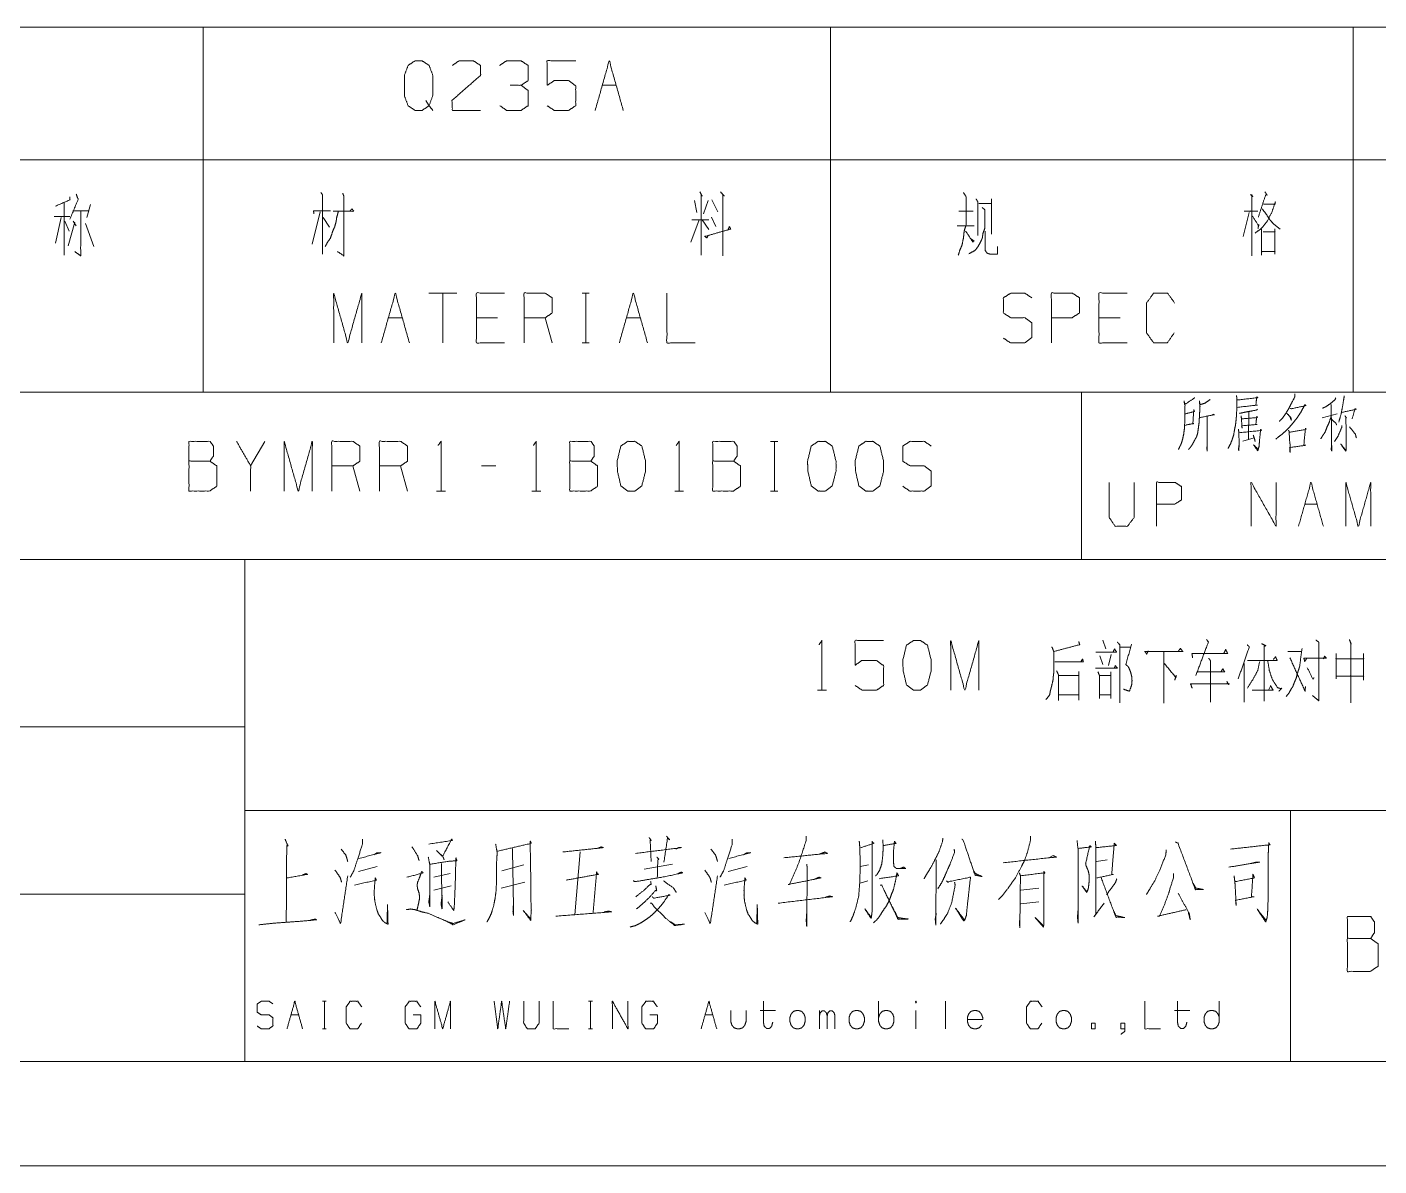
# Model space of a CAD drawing. Header units: millimetres. Extents: x 0 to 210, y 0 to 297.
# Drawn here: x 64.6 to 129.2, y 0 to 54.5 of the extents above; entities that cross this region are included whole.
import ezdxf

# ---------------------------------------------------------------- set-up
doc = ezdxf.new("R2010")
doc.units = ezdxf.units.MM
doc.layers.add('101', color=7, linetype='Continuous', true_color=0xffffff)

msp = doc.modelspace()

# ---------------------------------------------------------------- linework, layer by layer
at = {"layer": '101', "color": 72, "linetype": 'Continuous', "lineweight": 18}
for p, q in [((33, 54.463), (73, 54.463)), ((73, 54.463), (73, 48.113)), ((73, 54.463), (103, 54.463)), ((103, 54.463), (103, 48.113)), ((103, 54.463), (128, 54.463)), ((128, 54.463), (128, 48.113)), ((128, 54.463), (158, 54.463)), ((92.087, 51.675), (92.759, 51.675)), ((33, 48.113), (73, 48.113)), ((73, 48.113), (103, 48.113)), ((73, 48.113), (73, 37)), ((103, 48.113), (128, 48.113)), ((103, 48.113), (103, 37)), ((128, 48.113), (158, 48.113)), ((128, 48.113), (128, 37)), ((66.355, 46.075), (66.355, 43.55)), ((67.627, 45.975), (67.45, 45.35)), ((96.495, 46.175), (96.618, 45.6)), ((97.149, 46.175), (96.936, 45.525)), ((97.325, 46.2), (97.608, 45.625)), ((110.102, 46.025), (110.703, 46.025)), ((110.703, 46.25), (110.703, 44.55)), ((65.877, 45.4), (66.637, 45.4)), ((66.213, 45.35), (65.948, 44.125)), ((66.779, 45.675), (67.556, 45.675)), ((78.601, 45.625), (78.212, 44.075)), ((78.742, 45.35), (79.043, 44.9)), ((96.724, 45.25), (96.318, 44.175)), ((96.371, 45.25), (97.184, 45.25)), ((96.866, 45.25), (97.184, 44.775)), ((97.308, 45.375), (97.52, 44.925)), ((109.147, 45.65), (109.819, 45.65)), ((123.018, 45.6), (122.735, 44.45)), ((66.39, 45.175), (66.602, 44.7)), ((66.867, 45.125), (66.549, 44)), ((66.796, 45.175), (66.938, 44.95)), ((67.38, 45.075), (67.786, 43.975)), ((109.059, 44.95), (109.872, 44.95)), ((85.143, 41.737), (83.8, 41.737)), ((84.472, 41.737), (84.472, 39.362)), ((91.124, 41.737), (91.46, 41.737)), ((91.301, 41.737), (91.301, 39.362)), ((81.859, 40.563), (82.531, 40.563)), ((87.084, 40.563), (86.076, 40.563)), ((89.696, 39.362), (89.36, 40.563)), ((93.242, 40.563), (93.913, 40.563)), ((116.847, 40.563), (115.839, 40.563)), ((91.124, 39.362), (91.46, 39.362)), ((33, 37), (73, 37)), ((73, 37), (103, 37)), ((103, 37), (128, 37)), ((128, 37), (158, 37)), ((123.012, 36.054), (122.996, 34.751)), ((126.507, 35.767), (127.226, 35.966)), ((75.948, 34.651), (75.276, 33.476)), ((100.141, 34.651), (100.477, 34.651)), ((100.318, 34.651), (100.318, 32.276)), ((122.715, 34.663), (123.262, 34.818)), ((80.501, 32.276), (80.165, 33.476)), ((82.778, 32.276), (82.442, 33.476)), ((86.995, 33.476), (86.323, 33.476)), ((84.17, 32.276), (84.594, 32.276)), ((88.723, 32.276), (89.147, 32.276)), ((95.553, 32.276), (95.977, 32.276)), ((100.141, 32.276), (100.477, 32.276)), ((125.679, 31.649), (126.273, 31.649)), ((116.023, 25.15), (116.165, 24.725)), ((116.854, 24.801), (117.331, 24.801)), ((118.936, 24.6), (118.936, 22.125)), ((124.864, 24.6), (125.536, 24.6)), ((115.882, 24.401), (116.023, 23.976)), ((116.43, 24.451), (116.288, 23.925)), ((122.782, 24.026), (122.782, 22.175)), ((113.924, 23.45), (114.878, 23.45)), ((114.878, 23.651), (114.878, 22.275)), ((115.864, 23.45), (116.412, 23.45)), ((116.412, 23.625), (116.412, 22.35)), ((102.382, 22.751), (102.806, 22.751)), ((122.043, 23.001), (121.955, 23.176)), ((124.037, 22.95), (123.949, 22.751)), ((113.924, 22.525), (114.896, 22.525)), ((115.864, 22.525), (116.412, 22.525)), ((91.039, 15.014), (90.771, 12.013)), ((80.432, 14.083), (81.334, 14.324)), ((88.333, 14.393), (87.284, 14.117)), ((94.087, 14.186), (95.453, 14.428)), ((98.111, 14.083), (99.014, 14.324)), ((104.817, 14.393), (104.427, 14.324)), ((113.645, 14.842), (113.45, 14.738)), ((116.229, 14.635), (115.717, 14.566)), ((84.041, 13.807), (84.821, 13.979)), ((104.793, 13.634), (104.427, 13.531)), ((84.041, 13.186), (84.87, 13.393)), ((87.26, 13.289), (88.382, 13.565)), ((112.962, 13.289), (112.108, 13.186)), ((112.108, 12.53), (112.962, 12.634)), ((78.705, 7.873), (78.89, 7.873)), ((78.803, 7.873), (78.803, 6.562)), ((91.434, 7.873), (91.619, 7.873)), ((91.532, 7.873), (91.532, 6.562)), ((105.304, 6.907), (105.304, 7.873)), ((108.504, 7.887), (108.504, 6.562)), ((77.203, 7.224), (77.574, 7.224)), ((97.004, 7.224), (97.374, 7.224)), ((99.647, 7.431), (100.379, 7.431)), ((102.476, 6.562), (102.476, 7.431)), ((107.089, 7.431), (107.089, 6.562)), ((119.448, 7.431), (120.18, 7.431)), ((78.705, 6.562), (78.89, 6.562)), ((91.434, 6.562), (91.619, 6.562))]:
    msp.add_line(p, q, dxfattribs=at)
at = {"layer": '101', "color": 133, "linetype": 'Continuous', "lineweight": 18}
for p, q in [((25, 37), (205, 37)), ((115, 37), (115, 29)), ((25, 29), (205, 29)), ((75, 29), (75, 5)), ((25, 21), (75, 21)), ((75, 17), (184, 17)), ((125, 17), (125, 5)), ((25, 13), (75, 13)), ((25, 5), (205, 5)), ((25, 5), (205, 5)), ((0, 0), (210, 0))]:
    msp.add_line(p, q, dxfattribs=at)
at = {"layer": '101', "color": 72, "linetype": 'Continuous', "lineweight": 18}
for points, knots in [([(83.653, 50.95), (83.812, 50.7), (83.476, 50.475), (83.14, 50.475), (82.804, 50.7), (82.628, 51.175), (82.628, 52.15), (82.804, 52.625), (83.14, 52.85), (83.476, 52.85), (83.812, 52.625), (83.989, 52.15), (83.989, 51.2), (83.812, 50.7), (83.989, 50.475)], [0, 0, 0.043279, 0.102318, 0.151366, 0.210406, 0.284429, 0.426832, 0.500854, 0.559894, 0.608943, 0.667982, 0.742005, 0.880756, 0.958211, 1, 1]), ([(84.922, 52.625), (85.24, 52.85), (85.929, 52.85), (86.265, 52.625), (86.265, 52.15), (84.904, 50.95), (84.922, 50.475), (86.265, 50.475)], [0, 0, 0.069692, 0.192978, 0.265274, 0.350227, 0.67474, 0.759752, 1, 1]), ([(88.206, 51.675), (88.542, 51.9), (88.542, 52.625), (88.206, 52.85), (87.516, 52.85), (87.181, 52.625)], [0, 0, 0.153875, 0.429853, 0.583728, 0.846125, 1, 1]), ([(89.457, 50.7), (89.793, 50.475), (90.482, 50.475), (90.818, 50.7), (90.818, 51.65), (90.482, 51.9), (89.793, 51.9), (89.457, 51.675), (89.457, 52.85), (90.818, 52.85)], [0, 0, 0.062228, 0.168344, 0.230572, 0.376816, 0.441265, 0.547381, 0.609609, 0.790489, 1, 1]), ([(87.198, 50.7), (87.516, 50.475), (88.206, 50.475), (88.542, 50.7), (88.542, 51.425), (88.206, 51.675), (87.693, 51.675)], [0, 0, 0.124121, 0.343688, 0.472447, 0.703378, 0.836733, 1, 1]), ([(78.636, 46.55), (78.707, 46.45), (78.707, 43.6)], [0, 0, 0.041201, 1, 1]), ([(96.76, 46.575), (96.866, 46.375), (96.813, 46.45), (96.813, 43.55)], [0, 0, 0.070343, 0.098885, 1, 1]), ([(97.75, 46.575), (97.926, 46.375), (97.856, 46.45), (97.856, 43.525)], [0, 0, 0.081004, 0.112287, 1, 1]), ([(109.359, 46.55), (109.483, 46.35), (109.483, 45), (109.395, 44.7), (109.359, 44.375), (109.289, 44.025), (109.2, 43.825), (109.112, 43.55)], [0, 0, 0.076124, 0.513098, 0.61433, 0.720148, 0.835726, 0.906502, 1, 1]), ([(123.778, 46.575), (123.884, 46.425), (123.814, 46.45), (123.46, 45.375)], [0, 0, 0.13213, 0.186063, 1, 1]), ([(66.637, 46.35), (66.637, 46.2), (65.948, 45.9)], [0, 0, 0.166334, 1, 1]), ([(66.938, 46.475), (67.026, 46.225), (66.637, 45.275)], [0, 0, 0.205287, 1, 1]), ([(79.679, 46.525), (79.732, 46.375), (79.732, 43.525), (79.432, 43.725)], [0, 0, 0.047209, 0.892895, 1, 1]), ([(109.96, 46.25), (110.049, 46.1), (110.049, 44.5)], [0, 0, 0.098129, 1, 1]), ([(123.089, 46.45), (123.195, 46.35), (123.142, 46.425), (123.142, 43.525), (123.142, 45.65), (122.788, 45.65), (123.442, 45.65)], [0, 0, 0.023248, 0.037897, 0.500409, 0.839319, 0.895699, 1, 1]), ([(123.708, 46), (124.255, 46), (124.273, 46.1), (124.114, 45.625), (123.884, 45.175), (123.619, 44.85), (123.301, 44.6)], [0, 0, 0.220962, 0.261916, 0.463927, 0.667688, 0.836827, 1, 1]), ([(67.15, 45.675), (67.15, 43.525), (66.867, 43.725)], [0, 0, 0.861249, 1, 1]), ([(78.3, 45.525), (78.283, 45.675), (79.096, 45.675)], [0, 0, 0.156665, 1, 1]), ([(79.467, 45.625), (79.396, 45.375), (79.361, 45.15), (79.29, 44.9), (79.184, 44.65), (79.096, 44.375), (78.954, 44.175), (78.848, 43.975)], [0, 0, 0.146032, 0.274052, 0.420084, 0.572725, 0.735081, 0.872758, 1, 1]), ([(79.22, 45.65), (80.209, 45.65), (80.121, 45.775), (80.015, 45.65)], [0, 0, 0.757415, 0.87456, 1, 1]), ([(110.261, 45.825), (110.385, 45.725), (110.385, 44.85), (110.296, 44.6), (110.261, 44.375), (110.19, 44.2), (110.049, 43.95), (109.907, 43.775), (109.624, 43.625)], [0, 0, 0.062433, 0.405832, 0.509894, 0.59928, 0.673353, 0.786074, 0.87437, 1, 1]), ([(123.177, 45.425), (123.478, 44.95), (123.478, 45.025), (123.442, 44.825)], [0, 0, 0.668994, 0.75826, 1, 1]), ([(123.637, 45.775), (123.814, 45.55), (124.008, 45.25), (124.185, 45.05), (124.503, 44.8)], [0, 0, 0.21756, 0.48939, 0.692336, 1, 1]), ([(97.149, 44.5), (97.096, 44.375), (96.99, 44.45), (98.227, 44.8), (98.174, 44.925), (98.103, 44.775)], [0, 0, 0.073273, 0.143367, 0.837239, 0.910514, 1, 1]), ([(109.465, 44.7), (109.819, 44.175), (109.872, 44.225), (109.731, 44.325)], [0, 0, 0.720053, 0.802973, 1, 1]), ([(110.402, 44.7), (110.402, 43.775), (110.491, 43.65), (110.632, 43.6), (110.985, 43.6), (110.985, 43.975)], [0, 0, 0.472766, 0.551006, 0.627665, 0.808337, 1, 1]), ([(123.619, 44.8), (123.619, 43.55), (123.619, 43.725), (124.255, 43.725), (124.255, 43.6), (124.255, 44.8), (124.255, 44.675), (123.69, 44.675)], [0, 0, 0.306606, 0.349531, 0.505606, 0.536266, 0.830607, 0.861268, 1, 1]), ([(79.247, 39.362), (79.247, 41.737), (79.919, 39.362), (80.59, 41.737), (80.59, 39.362)], [0, 0, 0.245192, 0.5, 0.754808, 1, 1]), ([(81.524, 39.362), (82.195, 41.737), (82.867, 39.362)], [0, 0, 0.5, 1, 1]), ([(87.42, 39.362), (86.076, 39.362), (86.076, 41.737), (87.42, 41.737)], [0, 0, 0.265391, 0.734609, 1, 1]), ([(88.353, 39.362), (88.353, 41.737), (89.36, 41.737), (89.696, 41.513), (89.696, 40.788), (89.36, 40.563), (88.353, 40.563)], [0, 0, 0.400952, 0.571035, 0.639278, 0.761674, 0.829917, 1, 1]), ([(95.182, 41.737), (95.182, 39.362), (96.526, 39.362)], [0, 0, 0.638733, 1, 1]), ([(111.269, 39.588), (111.604, 39.362), (112.294, 39.362), (112.63, 39.613), (112.63, 40.313), (112.294, 40.563), (111.622, 40.563), (111.269, 40.788), (111.269, 41.513), (111.622, 41.737), (112.294, 41.737), (112.63, 41.513)], [0, 0, 0.068036, 0.184055, 0.254519, 0.372335, 0.4428, 0.555844, 0.62637, 0.748394, 0.81892, 0.931964, 1, 1]), ([(113.563, 39.362), (113.563, 41.737), (114.57, 41.737), (114.906, 41.513), (114.906, 40.788), (114.553, 40.563), (113.563, 40.563)], [0, 0, 0.401146, 0.571312, 0.639588, 0.762044, 0.832819, 1, 1]), ([(117.183, 39.362), (115.839, 39.362), (115.839, 41.737), (117.183, 41.737)], [0, 0, 0.26539, 0.73461, 1, 1]), ([(119.441, 39.838), (119.106, 39.362), (118.452, 39.362), (118.116, 39.838), (118.116, 41.263), (118.452, 41.737), (119.123, 41.737), (119.459, 41.263)], [0, 0, 0.114569, 0.243367, 0.357936, 0.638584, 0.753153, 0.885432, 1, 1]), ([(122.419, 36.849), (122.434, 36.65), (122.434, 36.297), (122.419, 35.966), (122.403, 35.745), (122.372, 35.458), (122.325, 35.215), (122.278, 34.95), (122.216, 34.751), (122.138, 34.553), (122.013, 34.31)], [0, 0, 0.076502, 0.212087, 0.33934, 0.424292, 0.535106, 0.630037, 0.733303, 0.813246, 0.895185, 1, 1]), ([(125.212, 36.915), (125.197, 36.761), (125.009, 36.407), (124.9, 36.187), (124.775, 35.988), (124.619, 35.767), (124.463, 35.613)], [0, 0, 0.101774, 0.363751, 0.525154, 0.678922, 0.85608, 1, 1]), ([(120.421, 36.739), (120.359, 36.695), (119.937, 36.407), (119.906, 36.584), (119.953, 36.407), (119.953, 35.833), (119.937, 35.48), (119.922, 35.237), (119.89, 34.994), (119.843, 34.774), (119.781, 34.553), (119.703, 34.398), (119.641, 34.266)], [0, 0, 0.024363, 0.186801, 0.243941, 0.302153, 0.485022, 0.597667, 0.675194, 0.753199, 0.825098, 0.89819, 0.953346, 1, 1]), ([(121.155, 36.65), (120.905, 36.474), (120.671, 36.407), (120.64, 36.584), (120.671, 36.319), (120.655, 36.054), (120.64, 35.767), (120.624, 35.524), (120.593, 35.303), (120.562, 35.061), (120.515, 34.884), (120.437, 34.751), (120.359, 34.597), (120.281, 34.464), (120.203, 34.354), (120.124, 34.266)], [0, 0, 0.096321, 0.172939, 0.229417, 0.313418, 0.396987, 0.487496, 0.564125, 0.634337, 0.711437, 0.768975, 0.817389, 0.871906, 0.920319, 0.962889, 1, 1]), ([(122.465, 36.628), (123.433, 36.739), (123.387, 36.783), (123.34, 36.385), (123.418, 36.385), (122.45, 36.275)], [0, 0, 0.391079, 0.41692, 0.577582, 0.608917, 1, 1]), ([(124.994, 36.231), (125.041, 36.209), (125.743, 36.363), (125.696, 36.407), (125.571, 36.187), (125.431, 35.944), (125.29, 35.745), (125.134, 35.546), (124.963, 35.348), (124.775, 35.149), (124.572, 34.972), (124.416, 34.862), (124.291, 34.751)], [0, 0, 0.017096, 0.254607, 0.275862, 0.359625, 0.452277, 0.53264, 0.616084, 0.702808, 0.792985, 0.881825, 0.94496, 1, 1]), ([(127.163, 36.739), (127.132, 36.65), (126.929, 36.474), (126.71, 36.319), (126.523, 36.231)], [0, 0, 0.111852, 0.433096, 0.752713, 1, 1]), ([(126.945, 36.407), (126.96, 34.663), (126.976, 34.177), (126.945, 34.266), (126.96, 34.464)], [0, 0, 0.691282, 0.883883, 0.921006, 1, 1]), ([(127.569, 36.827), (127.553, 36.717), (127.475, 36.253), (127.413, 35.944), (127.304, 35.568)], [0, 0, 0.086565, 0.451628, 0.696475, 1, 1]), ([(127.444, 36.032), (128.147, 36.187), (128.084, 36.209), (127.944, 35.723)], [0, 0, 0.55707, 0.608361, 1, 1]), ([(119.984, 35.414), (120.015, 35.436), (120.374, 35.502), (120.327, 35.48), (120.374, 36.165), (120.405, 36.076), (119.968, 35.966)], [0, 0, 0.022686, 0.239276, 0.269989, 0.676988, 0.732559, 1, 1]), ([(120.655, 35.789), (121.358, 35.922), (121.311, 35.944), (121.233, 35.9)], [0, 0, 0.834812, 0.895274, 1, 1]), ([(121.014, 35.833), (121.014, 34.199), (120.999, 34.31), (121.014, 34.487)], [0, 0, 0.849784, 0.907773, 1, 1]), ([(123.418, 36.187), (123.371, 36.143), (122.981, 36.076), (122.762, 36.032), (122.559, 35.988)], [0, 0, 0.072252, 0.516596, 0.766865, 1, 1]), ([(122.637, 35.878), (122.653, 35.723), (122.684, 35.281), (122.668, 35.392), (123.402, 35.458), (123.34, 35.458), (123.387, 35.855), (123.418, 35.789), (122.653, 35.723)], [0, 0, 0.056492, 0.217482, 0.25803, 0.525927, 0.548636, 0.694166, 0.720796, 1, 1]), ([(124.822, 35.988), (124.853, 35.966), (125.025, 35.767), (125.041, 35.657), (124.978, 35.811)], [0, 0, 0.066042, 0.519584, 0.712131, 1, 1]), ([(126.945, 35.855), (126.851, 35.568), (126.742, 35.326), (126.648, 35.083), (126.554, 34.95), (126.445, 34.774)], [0, 0, 0.251918, 0.474133, 0.691325, 0.826698, 1, 1]), ([(126.96, 35.701), (127.163, 35.524), (127.21, 35.436)], [0, 0, 0.729093, 1, 1]), ([(127.6, 35.878), (127.678, 35.767), (127.647, 35.789), (127.663, 34.619), (127.663, 34.332), (127.647, 34.177), (127.397, 34.531), (127.647, 34.222)], [0, 0, 0.051678, 0.066295, 0.513631, 0.623345, 0.682723, 0.848096, 1, 1]), ([(122.512, 35.237), (122.528, 35.039), (122.544, 34.531), (122.528, 34.199), (122.512, 34.288), (122.544, 34.509)], [0, 0, 0.147472, 0.523364, 0.768667, 0.835021, 1, 1]), ([(122.544, 35.061), (123.605, 35.171), (123.574, 35.237), (123.558, 35.127), (123.511, 34.619), (123.496, 34.42), (123.433, 34.199), (123.23, 34.487), (123.449, 34.266)], [0, 0, 0.374082, 0.399751, 0.438832, 0.617592, 0.687461, 0.76789, 0.891106, 1, 1]), ([(123.215, 34.95), (123.277, 34.774), (123.308, 34.641)], [0, 0, 0.579211, 1, 1]), ([(124.9, 35.193), (124.931, 35.127), (124.963, 34.575), (124.978, 34.509), (124.978, 34.111), (124.963, 34.288), (124.963, 34.354), (125.728, 34.464), (125.634, 34.464), (125.712, 35.281), (125.743, 35.237), (125.696, 35.215), (124.947, 35.083)], [0, 0, 0.01883, 0.160989, 0.178488, 0.28068, 0.326276, 0.343307, 0.542027, 0.566111, 0.777128, 0.791034, 0.804346, 1, 1]), ([(127.46, 35.414), (127.444, 35.303), (127.272, 34.906), (127.101, 34.641)], [0, 0, 0.12962, 0.632946, 1, 1]), ([(127.819, 35.348), (128.1, 34.994), (128.147, 34.818)], [0, 0, 0.711827, 1, 1]), ([(72.328, 33.7), (72.328, 34.651), (73.336, 34.651), (73.495, 34.425), (73.495, 33.95), (73.336, 33.7), (72.328, 33.7), (72.328, 32.276), (73.318, 32.276), (73.654, 32.501), (73.654, 33.476), (73.336, 33.7)], [0, 0, 0.115917, 0.238847, 0.272469, 0.330428, 0.366584, 0.489514, 0.663389, 0.784162, 0.833486, 0.952453, 1, 1]), ([(75.276, 32.276), (75.276, 33.476), (74.605, 34.651)], [0, 0, 0.469958, 1, 1]), ([(76.881, 32.276), (76.881, 34.651), (77.553, 32.276), (78.225, 34.651), (78.225, 32.276)], [0, 0, 0.245192, 0.5, 0.754808, 1, 1]), ([(79.158, 32.276), (79.158, 34.651), (80.165, 34.651), (80.501, 34.425), (80.501, 33.7), (80.165, 33.476), (79.158, 33.476)], [0, 0, 0.400951, 0.571035, 0.639278, 0.761674, 0.829917, 1, 1]), ([(81.434, 32.276), (81.434, 34.651), (82.442, 34.651), (82.778, 34.425), (82.778, 33.7), (82.442, 33.476), (81.434, 33.476)], [0, 0, 0.400951, 0.571035, 0.639278, 0.761674, 0.829917, 1, 1]), ([(84.241, 34.451), (84.382, 34.651), (84.382, 32.276)], [0, 0, 0.09349, 1, 1]), ([(88.794, 34.451), (88.935, 34.651), (88.935, 32.276)], [0, 0, 0.093491, 1, 1]), ([(90.54, 33.7), (90.54, 34.651), (91.548, 34.651), (91.707, 34.425), (91.707, 33.95), (91.548, 33.7), (90.54, 33.7), (90.54, 32.276), (91.53, 32.276), (91.866, 32.501), (91.866, 33.476), (91.548, 33.7)], [0, 0, 0.115917, 0.238847, 0.27247, 0.330428, 0.366585, 0.489514, 0.663389, 0.784162, 0.833486, 0.952453, 1, 1]), ([(93.647, 32.276), (93.983, 32.526), (94.16, 33.226), (94.16, 33.7), (93.983, 34.425), (93.647, 34.651), (93.312, 34.651), (92.976, 34.425), (92.799, 33.7), (92.817, 33.226), (92.976, 32.526), (93.312, 32.276), (93.647, 32.276)], [0, 0, 0.067526, 0.183971, 0.260583, 0.380943, 0.446141, 0.500306, 0.565504, 0.685864, 0.762529, 0.87831, 0.945835, 1, 1]), ([(95.623, 34.451), (95.765, 34.651), (95.765, 32.276)], [0, 0, 0.093489, 1, 1]), ([(97.37, 33.7), (97.37, 34.651), (98.377, 34.651), (98.536, 34.425), (98.536, 33.95), (98.377, 33.7), (97.37, 33.7), (97.37, 32.276), (98.359, 32.276), (98.695, 32.501), (98.695, 33.476), (98.377, 33.7)], [0, 0, 0.115917, 0.238847, 0.27247, 0.330428, 0.366585, 0.489514, 0.663389, 0.784162, 0.833486, 0.952453, 1, 1]), ([(102.753, 32.276), (103.089, 32.526), (103.266, 33.226), (103.266, 33.7), (103.089, 34.425), (102.753, 34.651), (102.417, 34.651), (102.082, 34.425), (101.905, 33.7), (101.923, 33.226), (102.082, 32.526), (102.417, 32.276), (102.753, 32.276)], [0, 0, 0.067526, 0.183971, 0.260583, 0.380942, 0.44614, 0.500305, 0.565504, 0.685863, 0.762528, 0.878308, 0.945835, 1, 1]), ([(105.03, 32.276), (105.366, 32.526), (105.542, 33.226), (105.542, 33.7), (105.366, 34.425), (105.03, 34.651), (104.694, 34.651), (104.358, 34.425), (104.181, 33.7), (104.199, 33.226), (104.358, 32.526), (104.694, 32.276), (105.03, 32.276)], [0, 0, 0.067526, 0.183971, 0.260583, 0.380943, 0.446141, 0.500306, 0.565504, 0.685864, 0.762529, 0.87831, 0.945835, 1, 1]), ([(106.458, 32.501), (106.794, 32.276), (107.483, 32.276), (107.819, 32.526), (107.819, 33.226), (107.483, 33.476), (106.811, 33.476), (106.458, 33.7), (106.458, 34.425), (106.811, 34.651), (107.483, 34.651), (107.819, 34.425)], [0, 0, 0.068036, 0.184054, 0.254519, 0.372335, 0.442799, 0.555844, 0.62637, 0.748393, 0.81892, 0.931964, 1, 1]), ([(116.331, 32.687), (116.331, 31.009), (116.612, 30.589), (117.205, 30.589), (117.517, 31.009), (117.517, 32.687)], [0, 0, 0.337151, 0.438598, 0.557782, 0.662849, 1, 1]), ([(118.594, 30.589), (118.594, 32.687), (119.484, 32.687), (119.78, 32.488), (119.78, 31.848), (119.468, 31.649), (118.594, 31.649)], [0, 0, 0.401145, 0.571312, 0.639588, 0.762043, 0.832818, 1, 1]), ([(123.12, 30.589), (123.12, 32.687), (124.306, 30.589), (124.306, 32.687)], [0, 0, 0.317574, 0.682426, 1, 1]), ([(125.383, 30.589), (125.976, 32.687), (126.569, 30.589)], [0, 0, 0.5, 1, 1]), ([(127.646, 30.589), (127.646, 32.687), (128.239, 30.589), (128.832, 32.687), (128.832, 30.589)], [0, 0, 0.245192, 0.5, 0.754808, 1, 1]), ([(102.453, 24.926), (102.594, 25.126), (102.594, 22.751)], [0, 0, 0.093489, 1, 1]), ([(104.181, 22.976), (104.517, 22.751), (105.206, 22.751), (105.542, 22.976), (105.542, 23.925), (105.206, 24.175), (104.517, 24.175), (104.181, 23.951), (104.181, 25.126), (105.542, 25.126)], [0, 0, 0.062228, 0.168344, 0.230572, 0.376815, 0.441265, 0.547381, 0.609609, 0.790489, 1, 1]), ([(107.306, 22.751), (107.642, 23.001), (107.819, 23.7), (107.819, 24.175), (107.642, 24.9), (107.306, 25.126), (106.97, 25.126), (106.635, 24.9), (106.458, 24.175), (106.475, 23.7), (106.635, 23.001), (106.97, 22.751), (107.306, 22.751)], [0, 0, 0.067526, 0.183971, 0.260584, 0.380943, 0.446141, 0.500306, 0.565505, 0.685864, 0.762529, 0.87831, 0.945835, 1, 1]), ([(108.752, 22.751), (108.752, 25.126), (109.424, 22.751), (110.095, 25.126), (110.095, 22.751)], [0, 0, 0.245192, 0.5, 0.754808, 1, 1]), ([(113.676, 24.626), (113.676, 23.575), (113.658, 23.426), (113.641, 23.226), (113.57, 22.926), (113.517, 22.725), (113.482, 22.525), (113.305, 22.3)], [0, 0, 0.436379, 0.499149, 0.582593, 0.710688, 0.796679, 0.881088, 1, 1]), ([(114.878, 25.076), (114.913, 24.926), (113.676, 24.6), (113.588, 24.826)], [0, 0, 0.092003, 0.855689, 1, 1]), ([(115.687, 24.576), (116.677, 24.576), (116.589, 24.725), (116.518, 24.6)], [0, 0, 0.757015, 0.890164, 1, 1]), ([(116.713, 25.051), (116.836, 24.926), (116.836, 22.15)], [0, 0, 0.059601, 1, 1]), ([(117.402, 24.951), (117.119, 23.976), (117.243, 23.875), (117.349, 23.625), (117.402, 23.426), (117.42, 23.2), (117.402, 23.001), (117.296, 22.7), (117.013, 22.801)], [0, 0, 0.37636, 0.43534, 0.536017, 0.612724, 0.696395, 0.77083, 0.888794, 1, 1]), ([(118.194, 24.626), (118.123, 24.475), (118.035, 24.6), (119.855, 24.6), (119.731, 24.751), (119.643, 24.626)], [0, 0, 0.066679, 0.128235, 0.86026, 0.938445, 1, 1]), ([(120.311, 24.3), (120.293, 24.501), (121.99, 24.501), (121.902, 24.701), (121.813, 24.526)], [0, 0, 0.086832, 0.820651, 0.915214, 1, 1]), ([(120.983, 25.176), (121.071, 25.051), (120.47, 23.45)], [0, 0, 0.082206, 1, 1]), ([(122.923, 24.926), (123.029, 24.826), (122.499, 23.301)], [0, 0, 0.082804, 1, 1]), ([(123.613, 24.975), (123.825, 24.876), (123.736, 24.85), (123.736, 22.225)], [0, 0, 0.07945, 0.110567, 1, 1]), ([(125.553, 24.751), (125.43, 23.875), (125.394, 23.75), (125.324, 23.551), (125.271, 23.325), (125.182, 23.125), (125.111, 22.926), (125.023, 22.801), (124.935, 22.626), (124.793, 22.451)], [0, 0, 0.358967, 0.411735, 0.497901, 0.591803, 0.680621, 0.766788, 0.828973, 0.90861, 1, 1]), ([(126.207, 25.15), (126.349, 25.051), (126.349, 22.251), (126.048, 22.501)], [0, 0, 0.051481, 0.883807, 1, 1]), ([(127.812, 25.176), (127.901, 24.951), (127.883, 25.001), (127.883, 22.15), (127.883, 23.426), (127.211, 23.426), (128.484, 23.426), (128.484, 23.226), (128.484, 24.501), (128.484, 24.25), (127.176, 24.25), (127.176, 24.501), (127.176, 23.301)], [0, 0, 0.022286, 0.027175, 0.289921, 0.407466, 0.469386, 0.586709, 0.605148, 0.722692, 0.74574, 0.866322, 0.88937, 1, 1]), ([(113.729, 24.101), (115.09, 24.101), (115.055, 24.25), (114.984, 24.125)], [0, 0, 0.82051, 0.913419, 1, 1]), ([(115.67, 23.8), (116.713, 23.8), (116.624, 23.925), (116.571, 23.8)], [0, 0, 0.783082, 0.898037, 1, 1]), ([(118.971, 24.026), (119.519, 23.351), (119.537, 23.476), (119.466, 23.226)], [0, 0, 0.6925, 0.793057, 1, 1]), ([(121.089, 24.276), (121.177, 24.151), (121.177, 22.175)], [0, 0, 0.071936, 1, 1]), ([(122.941, 24.175), (124.355, 24.175), (124.284, 24.35), (124.178, 24.225)], [0, 0, 0.800378, 0.907212, 1, 1]), ([(123.524, 24.125), (123.436, 23.7), (123.206, 23.275), (122.941, 22.851)], [0, 0, 0.306098, 0.646779, 1, 1]), ([(123.913, 24.151), (123.984, 23.7), (124.125, 23.275), (124.373, 22.876), (124.532, 22.825), (124.585, 22.851), (124.443, 22.7)], [0, 0, 0.252326, 0.500433, 0.760973, 0.853343, 0.885814, 1, 1]), ([(124.97, 24.3), (125.695, 22.7), (125.712, 22.926)], [0, 0, 0.886137, 1, 1]), ([(125.765, 24.25), (125.677, 24.125), (125.642, 24.276), (126.72, 24.276), (126.632, 24.376), (126.561, 24.25)], [0, 0, 0.092086, 0.184786, 0.833338, 0.913614, 1, 1]), ([(113.817, 23.675), (113.906, 23.476), (113.906, 22.251)], [0, 0, 0.151459, 1, 1]), ([(115.793, 23.625), (115.864, 23.45), (115.864, 22.35)], [0, 0, 0.146455, 1, 1]), ([(120.541, 23.625), (121.849, 23.625), (121.76, 23.776), (121.672, 23.625)], [0, 0, 0.789753, 0.894877, 1, 1]), ([(125.801, 23.825), (126.066, 23.275), (126.119, 23.351)], [0, 0, 0.869239, 1, 1]), ([(120.293, 22.851), (120.223, 23.051), (122.061, 23.051), (121.955, 23.101)], [0, 0, 0.097865, 0.945909, 1, 1]), ([(123.171, 22.751), (124.161, 22.751), (124.037, 22.976)], [0, 0, 0.794014, 1, 1]), ([(76.92, 15.635), (77.067, 15.29), (77.018, 15.394), (76.993, 14.669), (76.993, 12.634), (76.969, 11.668)], [0, 0, 0.088892, 0.116032, 0.287979, 0.770794, 1, 1]), ([(80.627, 15.635), (80.627, 15.394), (80.383, 14.635), (80.212, 14.117), (80.041, 13.807)], [0, 0, 0.124612, 0.535976, 0.81716, 1, 1]), ([(83.797, 15.394), (84.919, 15.566), (84.894, 15.635), (84.455, 14.807), (84.163, 15.083), (84.48, 14.773), (84.529, 14.635)], [0, 0, 0.36175, 0.385072, 0.683729, 0.811932, 0.953357, 1, 1]), ([(87.064, 15.049), (88.699, 15.428), (88.65, 15.532), (88.65, 15.014), (88.674, 13.6), (88.674, 12.772), (88.699, 12.254), (88.674, 11.909), (88.674, 11.737), (88.308, 12.22), (88.65, 11.84)], [0, 0, 0.25021, 0.267274, 0.344453, 0.555439, 0.678925, 0.756189, 0.80777, 0.833496, 0.923863, 1, 1]), ([(94.331, 15.704), (94.429, 15.566), (94.38, 15.566), (94.429, 14.566)], [0, 0, 0.138589, 0.178592, 1, 1]), ([(95.161, 15.773), (95.307, 15.601), (95.209, 15.67), (95.039, 14.531)], [0, 0, 0.151118, 0.230946, 1, 1]), ([(98.306, 15.635), (98.306, 15.394), (98.062, 14.635), (97.892, 14.117), (97.721, 13.807)], [0, 0, 0.124612, 0.535977, 0.81716, 1, 1]), ([(101.842, 15.773), (101.842, 15.566), (101.525, 14.6), (101.305, 14.048), (101.037, 13.462), (100.988, 13.462), (102.549, 13.772), (102.452, 13.807), (102.232, 13.703)], [0, 0, 0.046524, 0.275032, 0.408547, 0.553503, 0.564467, 0.922193, 0.945451, 1, 1]), ([(104.378, 15.532), (104.402, 15.256), (104.427, 14.393), (104.402, 13.565), (104.353, 12.91), (104.207, 12.323), (104.061, 11.909), (103.939, 11.668)], [0, 0, 0.070329, 0.28934, 0.499598, 0.66644, 0.819873, 0.931328, 1, 1]), ([(104.451, 15.221), (105.085, 15.428), (104.988, 15.497), (104.988, 12.151), (104.963, 11.909), (104.939, 11.84), (104.646, 12.289), (104.939, 11.909)], [0, 0, 0.122096, 0.143967, 0.756448, 0.800872, 0.814267, 0.912285, 1, 1]), ([(105.5, 15.601), (105.524, 15.256), (105.5, 14.807), (105.451, 14.428), (105.354, 14.152), (105.232, 13.945), (105.158, 13.876)], [0, 0, 0.190955, 0.438946, 0.650197, 0.811822, 0.94447, 1, 1]), ([(105.549, 15.325), (106.134, 15.428), (106.061, 15.532), (106.012, 15.014), (106.012, 14.566), (106.037, 14.324), (106.158, 14.221), (106.598, 14.221), (106.5, 14.29), (106.329, 14.221)], [0, 0, 0.2097, 0.254412, 0.437767, 0.595973, 0.681594, 0.738018, 0.892888, 0.935041, 1, 1]), ([(108.377, 15.67), (108.353, 15.497), (108.182, 15.014), (108.011, 14.669), (107.792, 14.255), (107.621, 13.979), (107.475, 13.738)], [0, 0, 0.081145, 0.319755, 0.499048, 0.717309, 0.868472, 1, 1]), ([(109.28, 15.635), (109.353, 15.566), (109.914, 13.91), (110.255, 13.841), (109.938, 13.979), (109.841, 14.117)], [0, 0, 0.037082, 0.681736, 0.810183, 0.937685, 1, 1]), ([(112.572, 15.773), (112.572, 15.601), (112.425, 15.014), (112.279, 14.6), (112.133, 14.324), (111.864, 13.807), (111.474, 13.255), (111.206, 12.91), (111.035, 12.737)], [0, 0, 0.049752, 0.224096, 0.350741, 0.440843, 0.608969, 0.803946, 0.929998, 1, 1]), ([(114.79, 15.566), (114.839, 15.152), (114.839, 11.633), (114.815, 11.909), (114.839, 12.22)], [0, 0, 0.092137, 0.86992, 0.931161, 1, 1]), ([(115.668, 15.532), (115.693, 15.221), (115.693, 12.047), (115.595, 11.909), (116.083, 12.565)], [0, 0, 0.069653, 0.779472, 0.817267, 1, 1]), ([(79.602, 15.152), (79.822, 14.876), (79.871, 14.738), (79.919, 14.566)], [0, 0, 0.519919, 0.73571, 1, 1]), ([(80.456, 14.704), (81.505, 14.98), (81.334, 14.98), (81.163, 14.876)], [0, 0, 0.74542, 0.862771, 1, 1]), ([(82.992, 15.256), (83.26, 14.842), (83.333, 14.6)], [0, 0, 0.661597, 1, 1]), ([(86.991, 15.394), (87.064, 14.98), (87.04, 14.566), (87.04, 13.841), (87.016, 13.186), (86.967, 12.806), (86.894, 12.427), (86.772, 12.047), (86.674, 11.84), (86.577, 11.668)], [0, 0, 0.110336, 0.219176, 0.409317, 0.581468, 0.681885, 0.783317, 0.887931, 0.947989, 1, 1]), ([(87.796, 15.187), (87.845, 12.461), (87.845, 11.978), (87.821, 12.185), (87.845, 12.599)], [0, 0, 0.711345, 0.837386, 0.891778, 1, 1]), ([(90.21, 15.014), (92.137, 15.221), (92.039, 15.256), (91.869, 15.187)], [0, 0, 0.870758, 0.917254, 1, 1]), ([(93.673, 14.945), (95.868, 15.221), (95.746, 15.221), (95.6, 15.152)], [0, 0, 0.886329, 0.935184, 1, 1]), ([(97.282, 15.152), (97.501, 14.876), (97.55, 14.738), (97.599, 14.566)], [0, 0, 0.519919, 0.73571, 1, 1]), ([(98.135, 14.704), (99.184, 14.98), (99.014, 14.98), (98.843, 14.876)], [0, 0, 0.74542, 0.862771, 1, 1]), ([(100.769, 14.738), (102.842, 14.945), (102.745, 15.014), (102.476, 14.911)], [0, 0, 0.83656, 0.884539, 1, 1]), ([(108.914, 15.152), (108.938, 15.014), (108.719, 14.428), (108.621, 14.221), (108.475, 13.876), (108.328, 13.565), (108.133, 13.255)], [0, 0, 0.067376, 0.368458, 0.47848, 0.658655, 0.823687, 1, 1]), ([(114.864, 15.187), (115.473, 15.256), (115.4, 15.325), (115.205, 14.462), (115.205, 14.393), (115.254, 14.29), (115.327, 14.117), (115.376, 13.876), (115.376, 13.669), (115.351, 13.427), (115.327, 13.255), (115.254, 13.082), (115.034, 13.393), (115.254, 13.117)], [0, 0, 0.163215, 0.189964, 0.425151, 0.443502, 0.473933, 0.523768, 0.589295, 0.644348, 0.708904, 0.755239, 0.805074, 0.906208, 1, 1]), ([(115.717, 15.221), (116.669, 15.325), (116.571, 15.428), (116.449, 13.945), (116.522, 13.945), (115.742, 13.772)], [0, 0, 0.276543, 0.31765, 0.747833, 0.76898, 1, 1]), ([(119.058, 15.118), (119.034, 14.876), (118.765, 14.186), (118.521, 13.669), (118.277, 13.255), (118.107, 12.979)], [0, 0, 0.102841, 0.416512, 0.658905, 0.862492, 1, 1]), ([(119.497, 15.497), (119.619, 15.428), (120.448, 13.22), (120.839, 13.22), (120.473, 13.289), (120.326, 13.531)], [0, 0, 0.039541, 0.70512, 0.815248, 0.920313, 1, 1]), ([(122.13, 15.152), (124.009, 15.359), (123.96, 15.463), (123.935, 14.945), (123.935, 13.013), (123.911, 12.254), (123.887, 11.909), (123.838, 11.737), (123.813, 11.668), (123.399, 12.289), (123.813, 11.771)], [0, 0, 0.26165, 0.277494, 0.349234, 0.616765, 0.721921, 0.769814, 0.794638, 0.804772, 0.908173, 1, 1]), ([(83.772, 14.773), (83.846, 14.393), (83.846, 12.392), (83.797, 12.634), (83.846, 12.979)], [0, 0, 0.129595, 0.800553, 0.883167, 1, 1]), ([(83.846, 14.428), (84.724, 14.566), (85.138, 14.6), (85.09, 14.738), (85.065, 13.669), (85.041, 13.013), (85.016, 12.461), (84.992, 12.22), (84.699, 12.634)], [0, 0, 0.198437, 0.291328, 0.324004, 0.562829, 0.709268, 0.832621, 0.886809, 1, 1]), ([(84.407, 14.462), (84.407, 13.6), (84.431, 12.772), (84.431, 12.289), (84.382, 12.53), (84.431, 12.944)], [0, 0, 0.304008, 0.595981, 0.766226, 0.853067, 1, 1]), ([(94.697, 14.773), (94.795, 14.669), (94.746, 14.635), (94.722, 13.807)], [0, 0, 0.138047, 0.196037, 1, 1]), ([(101.866, 14.428), (101.891, 14.255), (101.866, 11.461), (101.842, 11.737), (101.866, 12.082)], [0, 0, 0.048505, 0.826565, 0.903707, 1, 1]), ([(108.06, 14.635), (108.036, 11.53), (108.011, 11.806), (108.06, 12.082)], [0, 0, 0.847819, 0.923473, 1, 1]), ([(111.254, 14.497), (113.791, 14.773), (113.645, 14.842)], [0, 0, 0.940373, 1, 1]), ([(122.057, 14.29), (123.521, 14.531), (123.374, 14.531), (123.106, 14.462)], [0, 0, 0.777946, 0.854702, 1, 1]), ([(77.018, 13.772), (77.993, 13.945), (77.92, 13.979), (77.75, 13.91)], [0, 0, 0.788942, 0.853363, 1, 1]), ([(79.31, 14.152), (79.529, 13.841), (79.578, 13.738), (79.627, 13.565)], [0, 0, 0.564234, 0.734009, 1, 1]), ([(79.31, 12.116), (79.578, 11.599), (79.919, 13.876)], [0, 0, 0.202025, 1, 1]), ([(80.237, 13.427), (81.285, 13.669), (81.237, 13.772), (81.212, 13.531), (81.188, 13.186), (81.188, 12.944), (81.212, 12.668), (81.31, 12.254), (81.383, 12.047), (81.481, 11.909), (81.578, 11.737), (81.7, 11.633), (81.846, 11.564), (81.822, 12.496), (81.798, 11.633)], [0, 0, 0.198343, 0.219429, 0.26416, 0.327897, 0.372402, 0.423463, 0.501847, 0.542308, 0.573453, 0.609975, 0.639453, 0.66927, 0.84099, 1, 1]), ([(82.748, 13.807), (83.529, 14.014), (83.455, 14.083), (83.382, 13.876), (83.26, 13.565), (83.236, 13.427), (83.26, 13.255), (83.333, 13.048), (83.358, 12.806), (83.285, 12.461), (83.236, 12.254)], [0, 0, 0.288066, 0.323944, 0.402266, 0.52127, 0.571262, 0.633411, 0.711733, 0.798322, 0.924133, 1, 1]), ([(90.356, 13.669), (91.893, 13.945), (91.82, 14.048), (91.649, 12.082)], [0, 0, 0.426349, 0.460964, 1, 1]), ([(93.575, 13.634), (93.648, 13.6), (93.697, 13.6), (94.941, 13.807), (95.941, 14.014), (95.868, 14.048), (95.697, 13.979)], [0, 0, 0.030219, 0.048442, 0.519508, 0.900991, 0.93121, 1, 1]), ([(94.404, 13.6), (94.429, 13.462), (94.38, 13.462), (94.087, 13.186), (93.697, 12.875)], [0, 0, 0.128574, 0.173331, 0.542434, 1, 1]), ([(95.014, 13.634), (95.502, 13.289), (95.624, 13.082)], [0, 0, 0.713216, 1, 1]), ([(96.989, 14.152), (97.209, 13.841), (97.257, 13.738), (97.306, 13.565)], [0, 0, 0.564236, 0.73401, 1, 1]), ([(96.989, 12.116), (97.257, 11.599), (97.599, 13.876)], [0, 0, 0.202026, 1, 1]), ([(97.916, 13.427), (98.965, 13.669), (98.916, 13.772), (98.892, 13.531), (98.867, 13.186), (98.867, 12.944), (98.892, 12.668), (98.989, 12.254), (99.062, 12.047), (99.16, 11.909), (99.257, 11.737), (99.379, 11.633), (99.526, 11.564), (99.501, 12.496), (99.477, 11.633)], [0, 0, 0.198342, 0.219428, 0.26416, 0.327897, 0.372402, 0.423463, 0.501847, 0.542307, 0.573452, 0.609974, 0.639453, 0.66927, 0.840991, 1, 1]), ([(105.329, 13.738), (106.256, 13.876), (106.183, 14.014), (106.11, 13.634), (106.012, 13.22), (105.915, 12.979), (105.817, 12.703), (105.671, 12.427), (105.475, 12.151), (105.329, 11.909), (105.183, 11.737), (105.061, 11.633)], [0, 0, 0.248086, 0.289439, 0.391758, 0.504362, 0.573317, 0.650816, 0.733521, 0.823007, 0.897765, 0.957654, 1, 1]), ([(108.548, 13.634), (108.621, 13.565), (108.67, 13.6), (109.694, 13.807), (109.548, 12.461), (109.499, 11.978), (109.426, 11.771), (109.377, 11.702), (108.987, 12.323), (109.402, 11.771)], [0, 0, 0.021075, 0.033595, 0.2526, 0.536205, 0.63793, 0.683936, 0.701643, 0.855332, 1, 1]), ([(112.035, 14.014), (112.084, 13.876), (112.059, 11.599), (112.059, 11.392), (112.035, 11.599), (112.059, 11.84)], [0, 0, 0.047497, 0.786427, 0.853598, 0.921235, 1, 1]), ([(112.084, 13.876), (113.206, 14.014), (113.206, 14.083), (113.255, 14.014), (113.206, 13.979), (113.206, 11.564), (113.181, 11.426), (112.791, 11.875), (113.181, 11.495)], [0, 0, 0.224399, 0.238095, 0.254869, 0.26673, 0.746111, 0.773928, 0.891943, 1, 1]), ([(115.937, 13.807), (116.644, 11.909), (117.083, 11.875), (116.644, 11.978), (116.547, 12.185)], [0, 0, 0.643821, 0.783835, 0.927245, 1, 1]), ([(116.693, 13.738), (116.62, 13.531), (116.205, 12.979)], [0, 0, 0.241282, 1, 1]), ([(119.399, 13.979), (119.399, 13.772), (119.18, 13.082), (119.204, 13.117), (118.985, 12.53), (118.741, 11.944), (118.643, 11.944), (120.009, 12.254)], [0, 0, 0.05545, 0.249412, 0.26073, 0.428483, 0.598636, 0.624771, 1, 1]), ([(122.301, 13.876), (122.35, 13.462), (122.399, 12.461), (122.374, 12.703), (123.252, 12.875), (123.13, 12.875), (123.204, 13.945), (123.277, 13.772), (122.374, 13.6)], [0, 0, 0.085839, 0.292104, 0.342086, 0.526357, 0.55147, 0.772214, 0.810798, 1, 1]), ([(94.478, 12.875), (94.551, 12.806), (95.331, 12.944), (95.283, 12.979), (94.99, 12.565), (94.819, 12.358), (94.624, 12.151), (94.404, 11.944), (94.161, 11.771), (93.892, 11.599), (93.673, 11.495), (93.429, 11.426)], [0, 0, 0.029336, 0.260531, 0.277959, 0.425847, 0.504113, 0.587088, 0.675096, 0.762234, 0.855274, 0.926064, 1, 1]), ([(94.648, 13.393), (94.697, 13.151), (94.648, 13.186), (94.307, 12.806), (94.014, 12.53), (93.721, 12.289)], [0, 0, 0.154139, 0.191519, 0.510908, 0.762595, 1, 1]), ([(105.378, 13.427), (105.451, 13.427), (106.232, 11.806), (106.719, 11.806), (106.232, 11.875), (105.939, 12.427)], [0, 0, 0.021039, 0.538445, 0.678705, 0.820361, 1, 1]), ([(108.938, 13.565), (108.963, 13.427), (108.792, 12.565), (108.597, 12.082), (108.426, 11.806), (108.255, 11.564)], [0, 0, 0.064861, 0.4718, 0.712904, 0.863112, 1, 1]), ([(119.619, 13.048), (120.156, 12.082), (120.204, 11.771), (120.107, 12.151)], [0, 0, 0.610117, 0.783655, 1, 1]), ([(82.724, 12.254), (82.919, 12.289), (83.138, 12.254), (83.455, 12.151), (83.772, 12.082), (84.236, 11.875), (84.651, 11.702), (84.968, 11.53), (85.529, 11.771), (84.968, 11.599), (84.699, 11.668)], [0, 0, 0.051192, 0.108601, 0.194772, 0.278607, 0.409734, 0.525756, 0.619011, 0.776801, 0.928429, 1, 1]), ([(94.38, 12.565), (94.453, 12.565), (94.6, 12.358), (95.136, 11.84), (95.551, 11.495), (96.014, 11.564), (95.575, 11.53), (95.38, 11.668)], [0, 0, 0.026517, 0.118384, 0.388538, 0.584009, 0.7538, 0.913392, 1, 1]), ([(100.501, 12.565), (103.086, 12.875), (102.964, 12.91), (102.745, 12.841)], [0, 0, 0.879479, 0.922284, 1, 1]), ([(75.676, 11.53), (76.262, 11.599), (77.676, 11.702), (78.433, 11.771), (78.359, 11.806), (78.091, 11.737)], [0, 0, 0.188616, 0.64251, 0.885467, 0.911353, 1, 1]), ([(89.869, 11.944), (92.527, 12.151), (92.405, 12.185), (92.186, 12.151)], [0, 0, 0.884285, 0.926313, 1, 1]), ([(127.719, 10.876), (127.719, 11.925), (128.832, 11.925), (129.007, 11.677), (129.007, 11.152), (128.832, 10.876), (127.719, 10.876), (127.719, 9.303), (128.812, 9.303), (129.183, 9.551), (129.183, 10.628), (128.832, 10.876)], [0, 0, 0.115917, 0.238846, 0.272469, 0.330428, 0.366584, 0.489514, 0.663389, 0.784162, 0.833485, 0.952453, 1, 1]), ([(75.593, 6.686), (75.779, 6.562), (76.159, 6.562), (76.345, 6.7), (76.345, 7.086), (76.159, 7.224), (75.788, 7.224), (75.593, 7.348), (75.593, 7.749), (75.788, 7.873), (76.159, 7.873), (76.345, 7.749)], [0, 0, 0.068036, 0.184054, 0.254519, 0.372335, 0.4428, 0.555843, 0.62637, 0.748393, 0.818921, 0.931964, 1, 1]), ([(80.578, 6.824), (80.393, 6.562), (80.032, 6.562), (79.846, 6.824), (79.846, 7.611), (80.032, 7.873), (80.402, 7.873), (80.588, 7.611)], [0, 0, 0.114568, 0.243367, 0.357935, 0.638584, 0.753152, 0.885432, 1, 1]), ([(83.046, 7.224), (83.416, 7.224), (83.416, 6.824), (83.231, 6.562), (82.85, 6.562), (82.665, 6.824), (82.665, 7.611), (82.86, 7.873), (83.221, 7.873), (83.407, 7.611)], [0, 0, 0.103296, 0.214796, 0.304261, 0.410275, 0.49974, 0.718896, 0.809957, 0.910535, 1, 1]), ([(84.089, 6.562), (84.089, 7.873), (84.46, 6.562), (84.831, 7.873), (84.831, 6.562)], [0, 0, 0.245192, 0.5, 0.754808, 1, 1]), ([(86.918, 7.873), (87.093, 6.562), (87.279, 7.873), (87.474, 6.562), (87.659, 7.873)], [0, 0, 0.249746, 0.499742, 0.750003, 1, 1]), ([(88.332, 7.873), (88.332, 6.824), (88.508, 6.562), (88.879, 6.562), (89.074, 6.824), (89.074, 7.873)], [0, 0, 0.337151, 0.438598, 0.557782, 0.662849, 1, 1]), ([(89.747, 7.873), (89.747, 6.562), (90.488, 6.562)], [0, 0, 0.638735, 1, 1]), ([(92.575, 6.562), (92.575, 7.873), (93.317, 6.562), (93.317, 7.873)], [0, 0, 0.317574, 0.682426, 1, 1]), ([(94.36, 7.224), (94.731, 7.224), (94.731, 6.824), (94.546, 6.562), (94.165, 6.562), (93.98, 6.824), (93.98, 7.611), (94.175, 7.873), (94.536, 7.873), (94.721, 7.611)], [0, 0, 0.103294, 0.214794, 0.304259, 0.410275, 0.49974, 0.718895, 0.809956, 0.910535, 1, 1]), ([(96.818, 6.562), (97.189, 7.873), (97.56, 6.562)], [0, 0, 0.500001, 1, 1]), ([(100.242, 6.879), (100.193, 6.686), (100.086, 6.576), (99.949, 6.576), (99.832, 6.686), (99.793, 6.879), (99.793, 7.887)], [0, 0, 0.107405, 0.190396, 0.26402, 0.350758, 0.457, 1, 1]), ([(107.089, 7.79), (107.109, 7.845), (107.089, 7.887), (107.07, 7.845), (107.089, 7.79)], [0, 0, 0.280626, 0.5, 0.719374, 1, 1]), ([(113.108, 6.824), (112.923, 6.562), (112.562, 6.562), (112.376, 6.824), (112.376, 7.611), (112.562, 7.873), (112.932, 7.873), (113.118, 7.611)], [0, 0, 0.114568, 0.243368, 0.357936, 0.638583, 0.753151, 0.885432, 1, 1]), ([(118.034, 7.873), (118.034, 6.562), (118.775, 6.562)], [0, 0, 0.638732, 1, 1]), ([(120.043, 6.879), (119.994, 6.686), (119.887, 6.576), (119.75, 6.576), (119.633, 6.686), (119.594, 6.879), (119.594, 7.887)], [0, 0, 0.107406, 0.190396, 0.26402, 0.350758, 0.456999, 1, 1]), ([(121.594, 7.873), (121.594, 6.907), (121.535, 6.727), (121.428, 6.603), (121.292, 6.562), (121.165, 6.562), (121.028, 6.603), (120.921, 6.727), (120.862, 6.907), (120.862, 7.1), (120.921, 7.266), (121.028, 7.39), (121.165, 7.431), (121.292, 7.431), (121.428, 7.39), (121.535, 7.266), (121.594, 7.1)], [0, 0, 0.286726, 0.342739, 0.39146, 0.433824, 0.471471, 0.513835, 0.562556, 0.618569, 0.675914, 0.728049, 0.77677, 0.819134, 0.856781, 0.899145, 0.947866, 1, 1]), ([(98.233, 7.431), (98.233, 6.907), (98.291, 6.727), (98.399, 6.603), (98.535, 6.562), (98.662, 6.562), (98.799, 6.603), (98.906, 6.727), (98.964, 6.907), (98.964, 7.431)], [0, 0, 0.242016, 0.329107, 0.404862, 0.470732, 0.529268, 0.595138, 0.670893, 0.757984, 1, 1]), ([(101.12, 6.727), (101.227, 6.603), (101.364, 6.562), (101.491, 6.562), (101.627, 6.603), (101.735, 6.727), (101.793, 6.907), (101.793, 7.1), (101.735, 7.266), (101.627, 7.39), (101.491, 7.431), (101.364, 7.431), (101.227, 7.39), (101.12, 7.266), (101.061, 7.1), (101.061, 6.907), (101.12, 6.727)], [0, 0, 0.063223, 0.118197, 0.16705, 0.222024, 0.285249, 0.357934, 0.432348, 0.5, 0.563226, 0.6182, 0.667052, 0.722026, 0.785249, 0.852901, 0.927315, 1, 1]), ([(102.476, 7.169), (102.505, 7.321), (102.603, 7.417), (102.71, 7.417), (102.807, 7.321), (102.846, 7.169), (102.846, 6.562)], [0, 0, 0.118879, 0.22446, 0.306986, 0.412562, 0.533087, 1, 1]), ([(102.846, 7.169), (102.876, 7.321), (102.973, 7.417), (103.09, 7.417), (103.178, 7.321), (103.217, 7.169), (103.217, 6.562)], [0, 0, 0.118605, 0.223938, 0.31376, 0.413913, 0.53416, 1, 1]), ([(103.949, 6.727), (104.056, 6.603), (104.193, 6.562), (104.319, 6.562), (104.456, 6.603), (104.563, 6.727), (104.622, 6.907), (104.622, 7.1), (104.563, 7.266), (104.456, 7.39), (104.319, 7.431), (104.193, 7.431), (104.056, 7.39), (103.949, 7.266), (103.89, 7.1), (103.89, 6.907), (103.949, 6.727)], [0, 0, 0.063223, 0.118197, 0.16705, 0.222024, 0.285249, 0.357934, 0.432348, 0.5, 0.563226, 0.6182, 0.667052, 0.722026, 0.785249, 0.852901, 0.927315, 1, 1]), ([(105.304, 6.907), (105.363, 6.727), (105.47, 6.603), (105.607, 6.562), (105.734, 6.562), (105.87, 6.603), (105.978, 6.727), (106.036, 6.907), (106.036, 7.1), (105.978, 7.266), (105.87, 7.39), (105.734, 7.431), (105.607, 7.431), (105.47, 7.39), (105.363, 7.266), (105.304, 7.1)], [0, 0, 0.078529, 0.146835, 0.206229, 0.25901, 0.318404, 0.38671, 0.465239, 0.545636, 0.618727, 0.687034, 0.746428, 0.799208, 0.858602, 0.926909, 1, 1]), ([(110.221, 6.727), (110.113, 6.603), (109.977, 6.562), (109.85, 6.562), (109.713, 6.603), (109.606, 6.727), (109.547, 6.907), (109.547, 7.1), (109.606, 7.266), (109.713, 7.39), (109.85, 7.431), (109.977, 7.431), (110.113, 7.39), (110.221, 7.266), (110.279, 7.1), (110.279, 7.003), (109.547, 7.003)], [0, 0, 0.053947, 0.100854, 0.142542, 0.18945, 0.243397, 0.305417, 0.368913, 0.426638, 0.480585, 0.527493, 0.569181, 0.616088, 0.670035, 0.727761, 0.759509, 1, 1]), ([(113.849, 6.727), (113.956, 6.603), (114.093, 6.562), (114.22, 6.562), (114.356, 6.603), (114.464, 6.727), (114.522, 6.907), (114.522, 7.1), (114.464, 7.266), (114.356, 7.39), (114.22, 7.431), (114.093, 7.431), (113.956, 7.39), (113.849, 7.266), (113.79, 7.1), (113.79, 6.907), (113.849, 6.727)], [0, 0, 0.063224, 0.118198, 0.167051, 0.222025, 0.285248, 0.357933, 0.432348, 0.5, 0.563224, 0.618198, 0.667051, 0.722025, 0.785248, 0.8529, 0.927315, 1, 1]), ([(115.478, 6.562), (115.663, 6.562), (115.663, 6.824), (115.478, 6.824), (115.478, 6.562)], [0, 0, 0.207087, 0.5, 0.707087, 1, 1]), ([(117.078, 6.562), (116.892, 6.562), (116.892, 6.824), (117.078, 6.824), (117.078, 6.438), (116.892, 6.3)], [0, 0, 0.148246, 0.357931, 0.506177, 0.815186, 1, 1])]:
    msp.add_open_spline(points, degree=1, knots=knots, dxfattribs=at)
for points in [[(91.751, 50.475), (92.423, 52.85), (93.095, 50.475)], [(92.906, 39.362), (93.578, 41.737), (94.249, 39.362)], [(77.017, 6.562), (77.388, 7.873), (77.759, 6.562)]]:
    msp.add_open_spline(points, degree=1, dxfattribs=at)

doc.saveas('drawing.dxf')
